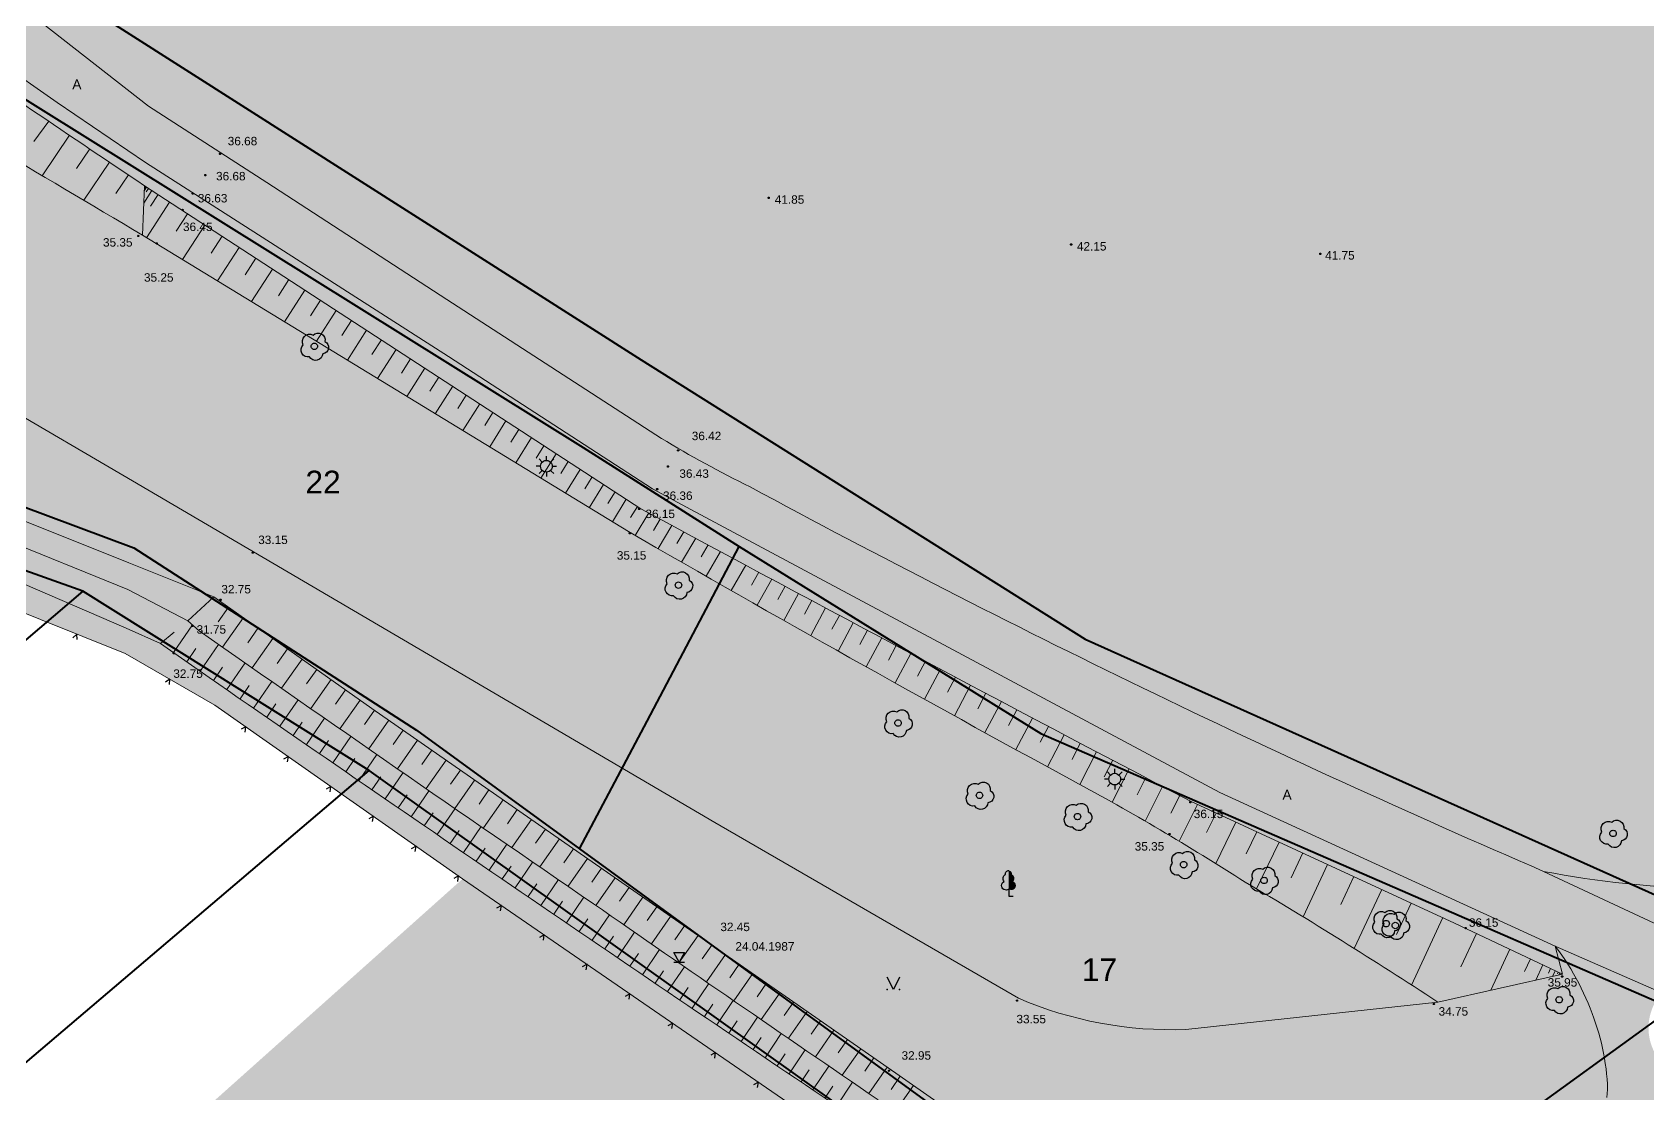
# Model space of a CAD drawing. Header units: metres. Extents: x 363857 to 365179, y 5807840 to 5809004.
# Drawn here: x 364814.9 to 364939.2, y 5808334.8 to 5808416.5 of the extents above; entities that cross this region are included whole.
import ezdxf

# ---------------------------------------------------------------- set-up
doc = ezdxf.new("R2010")
doc.units = ezdxf.units.M
doc.header["$LTSCALE"] = 0.5
doc.linetypes.add('LF11.26', pattern=[0])
doc.layers.get('0').update_dxf_attribs({"color": 1, "linetype": 'CONTINUOUS'})
for name, color, linetype in [('Flurstücksgrenze', 5, 'CONTINUOUS'), ('Stk.Befestigungsarten', 1, 'CONTINUOUS'), ('Stk.Beleuchtung', 1, 'CONTINUOUS'), ('Stk.Bäume', 1, 'CONTINUOUS'), ('Stk.Böschungen', 1, 'CONTINUOUS'), ('Stk.Einfriedungen', 1, 'CONTINUOUS'), ('Stk.Geländehöhen', 1, 'CONTINUOUS'), ('Stk.Gewässer', 1, 'CONTINUOUS'), ('Stk.Grünflächen', 1, 'CONTINUOUS'), ('Stk.Sumpfflächen', 1, 'CONTINUOUS'), ('Stk.Topografie allgemein', 1, 'CONTINUOUS'), ('Stk.Waldflächen', 1, 'CONTINUOUS')]:
    doc.layers.add(name, color=color, linetype=linetype)
doc.styles.add('TA  11.0401.0000', font='Arial.ttf')

# ---------------------------------------------------------------- blocks, each defined once
blk = doc.blocks.new('S11..378')
at = {"color": 0, "lineweight": -2}
blk.add_lwpolyline([(-0.025, 0.05), (0, 0), (0.025, 0.05)], dxfattribs=at)
blk = doc.blocks.new('Geländehöhe')
at = {"color": 0, "lineweight": -2}
for points in [[(0.0087, -0.005, -0.5773503), (-0.0087, -0.005, -0.5773503), (0, 0.01, -0.5773503)], [(0.0043, -0.0025, -0.5773503), (-0.0043, -0.0025, -0.5773503), (0, 0.005, -0.5773503)]]:
    blk.add_lwpolyline(points, format="xyb", close=True, dxfattribs=at)
blk = doc.blocks.new('S11..357')
at = {"color": 0, "lineweight": -2}
blk.add_lwpolyline([(-0.04, 0), (0, 0), (-0.04, 0.075), (0.04, 0.075), (0, 0), (0.04, 0)], dxfattribs=at)
blk = doc.blocks.new('S11..124')
at = {"color": 0, "lineweight": -2}
for points in [[(-0.1, 0), (-0.175, 0)], [(-0.075, 0.075), (-0.125, 0.125)], [(0, 0.1), (0, 0.175)], [(0.075, 0.075), (0.125, 0.125)], [(0.1, 0), (0.175, 0)], [(-0.075, -0.075), (-0.125, -0.125)], [(0, -0.1), (0, -0.175)], [(0.075, -0.075), (0.125, -0.125)]]:
    blk.add_lwpolyline(points, dxfattribs=at)
blk.add_lwpolyline([(0.0866, -0.05, -0.5773503), (-0.0866, -0.05, -0.5773503), (0, 0.1, -0.5773503)], format="xyb", close=True, dxfattribs=at)
blk = doc.blocks.new('S11..60')
at = {"color": 0, "lineweight": -2}
for points in [[(0.165, 0.075, -0.7675055), (0.13, -0.115, -0.7475991), (-0.075, -0.165, -0.7388858), (-0.175, 0.02, -0.7315501), (-0.02, 0.175, -0.7388858)], [(0.0433, -0.025, -0.5773503), (-0.0433, -0.025, -0.5773503), (0, 0.05, -0.5773503)]]:
    blk.add_lwpolyline(points, format="xyb", close=True, dxfattribs=at)
blk = doc.blocks.new('S11..150')
at = {"lineweight": -2}
blk.add_hatch(color=0, dxfattribs=at).paths.add_polyline_path([(0, 0.055), (0, 0.2), (0.0074, 0.199), (0.0142, 0.196), (0.0197, 0.191), (0.0236, 0.1846), (0.0254, 0.1774), (0.025, 0.17), (0.0326, 0.1648), (0.0386, 0.1578), (0.0426, 0.1495), (0.0442, 0.1404), (0.0435, 0.1312), (0.0403, 0.1225), (0.035, 0.115), (0.0434, 0.1099), (0.0501, 0.1026), (0.0545, 0.0938), (0.0562, 0.0841), (0.0552, 0.0743), (0.0515, 0.0652), (0.0454, 0.0575), (0.0373, 0.0517), (0.028, 0.0485), (0.0182, 0.048), (0.0086, 0.0502)], flags=0)
at = {"color": 0, "lineweight": -2}
blk.add_lwpolyline([(0, 0.055, -1.1324178), (-0.035, 0.115, -0.4985403), (-0.025, 0.17, -0.4807787), (0, 0.2)], format="xyb", dxfattribs=at)
blk.add_lwpolyline([(0, 0.055), (0, 0), (0.035, 0)], dxfattribs=at)
blk = doc.blocks.new('S11..146', base_point=(0, 0.25))
at = {"color": 0, "lineweight": -2}
blk.add_lwpolyline([(0.05, 0.35), (0, 0.25), (-0.05, 0.35)], dxfattribs=at)
for p in [(-0.05, 0.25), (0.05, 0.25)]:
    blk.add_point(p, dxfattribs=at)

msp = doc.modelspace()

# ---------------------------------------------------------------- hatches: boundary and pattern name
at = {"layer": 'Stk.Befestigungsarten', "lineweight": 18}
for points in [[(364865.5289, 5808379.7693), (364862.5947, 5808381.3535), (364846.8894, 5808391.5404), (364833.5565, 5808400.1016), (364823.5591, 5808406.4919), (364816.7596, 5808411.1088), (364804.9708, 5808419.3806, 0.0017968), (364788.4764, 5808432.3831), (364776.4814, 5808443.1777), (364780.8809, 5808445.1211), (364791.6963, 5808436.4919), (364804.4354, 5808426.1408), (364815.5788, 5808417.2292), (364823.8065, 5808410.8236), (364832.8914, 5808404.9468), (364846.7479, 5808395.9409), (364863.2677, 5808385.2468, 0.02190614), (364870.0932, 5808381.5097)], [(364906.2511, 5808357.9869), (364865.5289, 5808379.7693), (364870.0932, 5808381.5097, 0.02210595), (364931.1668, 5808351.907), (364939.6649, 5808347.9259, -0.0273779), (364947.1211, 5808343.8889, -0.03583838), (364956.8406, 5808336.9352, 0.19784697), (364960.152, 5808336.0283), (364954.4652, 5808330.6479, 0.11037098), (364954.9721, 5808331.8896, 0.13503472), (364954.19, 5808333.321), (364949.9691, 5808337.5568, 0.08206624), (364945.5314, 5808340.6439, -0.04116282), (364940.2672, 5808342.5505), (364932.0643, 5808346.1471)]]:
    msp.add_hatch(color=9, dxfattribs=at).paths.add_polyline_path(points, flags=0)
at = {"layer": 'Stk.Befestigungsarten', "lineweight": 18, "true_color": 0xe4d1d1}
for points in [[(364960.152, 5808336.0283, -0.19784697), (364956.8406, 5808336.9352, 0.03583838), (364947.1211, 5808343.8889, 0.0273779), (364939.6649, 5808347.9259), (364931.1668, 5808351.907, 0.04099913), (364943.0939, 5808350.5982, -0.07348162), (364956.734, 5808348.3928, -0.14598392), (364965.6292, 5808341.2753)], [(364942.3735, 5808318.4, 0.10575253), (364945.2493, 5808323.6309, 0.05653527), (364945.822, 5808326.7961, 0.40357879), (364943.5237, 5808328.8478, 0.15678129), (364937.9562, 5808326.5824), (364925.457, 5808316.3547), (364922.3763, 5808318.1677, -0.03745054), (364929.3793, 5808325.8939, -0.02500371), (364934.6649, 5808330.4334, 0.1123961), (364936.0923, 5808335.1211, 0.08447148), (364934.8933, 5808340.9705, 0.07417149), (364932.0643, 5808346.1471), (364940.2672, 5808342.5505, 0.25728247), (364939.39, 5808338.7495, 0.31121825), (364942.926, 5808335.828, 0.25668029), (364945.5542, 5808337.1928, 0.3071063), (364945.5314, 5808340.6439, -0.08206624), (364949.9691, 5808337.5568), (364954.19, 5808333.321, -0.13503472), (364954.9721, 5808331.8896, -0.11037098), (364954.4652, 5808330.6479)]]:
    msp.add_hatch(color=254, dxfattribs=at).paths.add_polyline_path(points, flags=0)
at = {"layer": 'Stk.Grünflächen', "lineweight": 18, "true_color": 0xe0ffd9}
for points in [[(364822.5641, 5808381.9794), (364867.3813, 5808355.6616), (364847.9733, 5808351.3338), (364828.9103, 5808364.7125), (364821.994, 5808368.6885), (364789.3963, 5808381.7624), (364760.7355, 5808388.1836), (364743.2106, 5808389.6985), (364744.1287, 5808395.6805), (364750.0937, 5808396.4049), (364789.9236, 5808400.7082, -0.20171767), (364790.8276, 5808400.5176)], [(364902.6518, 5808312.5304), (364902.5737, 5808312.6011), (364897.0993, 5808317.5567), (364847.9733, 5808351.3338), (364867.3813, 5808355.6616), (364890.7456, 5808342.1365, 0.11093796), (364903.6299, 5808339.7373), (364923.0226, 5808341.8467), (364932.6298, 5808343.9926), (364932.0643, 5808346.1471, -0.07417149), (364934.8933, 5808340.9705, -0.08447148), (364936.0923, 5808335.1211, -0.1123961), (364934.6649, 5808330.4334, 0.02500371), (364929.3793, 5808325.8939, 0.03745054), (364922.3763, 5808318.1677, 0.01560908), (364912.0024, 5808302.5644), (364910.2563, 5808304.9023), (364908.8533, 5808306.2222), (364905.3259, 5808309.7896), (364904.1469, 5808310.998), (364903.039, 5808312.1336)]]:
    msp.add_hatch(color=254, dxfattribs=at).paths.add_polyline_path(points, flags=0)
at = {"layer": 'Stk.Sumpfflächen', "lineweight": 18, "true_color": 0xf2f2cc}
msp.add_hatch(color=254, dxfattribs=at).paths.add_polyline_path([(364902.6518, 5808312.5304), (364903.039, 5808312.1336), (364873.2503, 5808288.3342), (364818.4522, 5808242.6245), (364820.5383, 5808240.1479), (364820.243, 5808239.606), (364807.2571, 5808230.5379), (364788.435, 5808257.492), (364771.111, 5808282.627), (364847.9733, 5808351.3338), (364897.0993, 5808317.5567), (364902.5737, 5808312.6011)], flags=0)
at = {"layer": 'Stk.Waldflächen', "lineweight": 18, "true_color": 0xb3ff7f}
h = msp.add_hatch(color=71, dxfattribs=at)
h.paths.add_polyline_path([(364870.0932, 5808381.5097, -0.02190614), (364863.2677, 5808385.2468), (364846.7479, 5808395.9409), (364832.8914, 5808404.9468), (364823.8065, 5808410.8236), (364815.5788, 5808417.2292), (364804.4354, 5808426.1408), (364791.6963, 5808436.4919), (364780.8809, 5808445.1211), (364934.3953, 5808570.256), (364943.3743, 5808564.7467), (364950.9246, 5808559.9842), (364959.0199, 5808555.48), (364964.7782, 5808552.3296), (364969.0388, 5808549.9501), (365000, 5808418.1624), (365000, 5808387.7443), (364991.3821, 5808379.2513), (364983.0707, 5808370.908), (364981.5918, 5808373.0307), (364983.075, 5808374.313), (364981.7393, 5808376.0054), (364977.4561, 5808373.0033), (364978.7223, 5808371.1826), (364980.7615, 5808372.4568), (364982.1713, 5808370.335), (364975.0756, 5808364.906, -0.1035849), (364965.2007, 5808359.4904), (364963.7928, 5808358.189, 0.413399), (364961.7825, 5808358.3305, 0.35205179), (364961.6384, 5808356.5484), (364960.4607, 5808356.4512, 0.36590352), (364958.6827, 5808356.3589, 0.39142245), (364958.5851, 5808354.4888), (364943.0939, 5808350.5982, -0.04099913), (364931.1668, 5808351.907, -0.02210595)], flags=0)
h.paths.add_polyline_path([(364971.8583, 5808366.4885, 0.40857518), (364971.5576, 5808364.7909, 0.44139177), (364973.3624, 5808364.5639, 0.40983541), (364973.37, 5808366.2917, 0.34684135)], flags=0)
for points in [[(364865.5289, 5808379.7693), (364867.3813, 5808355.6616), (364822.5641, 5808381.9794), (364790.8276, 5808400.5176, 0.20171767), (364789.9236, 5808400.7082), (364750.0937, 5808396.4049), (364749.6682, 5808412.1109), (364775.972, 5808437.5387, -0.11028458), (364778.4213, 5808438.3388), (364788.4764, 5808432.3831, -0.0017968), (364804.9708, 5808419.3806), (364816.7596, 5808411.1088), (364823.5591, 5808406.4919), (364833.5565, 5808400.1016), (364846.8894, 5808391.5404), (364862.5947, 5808381.3535)], [(364906.2511, 5808357.9869), (364932.0643, 5808346.1471), (364932.6298, 5808343.9926), (364923.0226, 5808341.8467), (364903.6299, 5808339.7373, -0.11093796), (364890.7456, 5808342.1365), (364867.3813, 5808355.6616), (364865.5289, 5808379.7693)]]:
    msp.add_hatch(color=71, dxfattribs=at).paths.add_polyline_path(points, flags=0)

# ---------------------------------------------------------------- linework, layer by layer
at = {"layer": 'Flurstücksgrenze', "color": 7, "linetype": 'Continuous', "lineweight": 40}
for p, q in [((364800.773, 5808430.143), (364861.716, 5808391.29)), ((364794.844, 5808423.492), (364857.243, 5808384.53)), ((364861.716, 5808391.29), (364895.879, 5808369.78)), ((364857.243, 5808384.53), (364869.247, 5808376.91)), ((364862.166, 5808363.474), (364869.247, 5808376.91)), ((364869.247, 5808376.91), (364892.465, 5808362.523)), ((364818.746, 5808373.474), (364736, 5808303.039)), ((364895.879, 5808369.78), (364948.078, 5808346.368)), ((364856.954, 5808353.644), (364862.166, 5808363.474)), ((364892.465, 5808362.523), (364941.064, 5808341.375)), ((364760.707, 5808291.564), (364840.772, 5808359.664)), ((364941.064, 5808341.375), (364908.865, 5808318.095))]:
    msp.add_line(p, q, dxfattribs=at)
msp.add_lwpolyline([(364685.105, 5808407.271), (364704.936, 5808405.519), (364737.771, 5808399.071), (364792.025, 5808388.263), (364822.665, 5808376.81), (364844.425, 5808362.771), (364856.954, 5808353.644), (364885.856, 5808332.589), (364908.865, 5808318.095), (364905.484, 5808315.739), (364882.622, 5808329.838), (364840.772, 5808359.664), (364818.746, 5808373.474), (364791.011, 5808383.364), (364739.754, 5808393.978), (364720.49, 5808397.967), (364704.044, 5808401.372), (364685.567, 5808403.888)], dxfattribs=at)
at = {"layer": 'Stk.Böschungen', "color": 7, "linetype": 'Continuous', "lineweight": 9}
for p, q in [((364816.1141, 5808409.6622), (364814.9669, 5808408.0992)), ((364817.7208, 5808408.5767), (364815.6264, 5808405.4658)), ((364819.2754, 5808407.5282), (364818.2589, 5808406.0183)), ((364820.7861, 5808406.513), (364818.8097, 5808403.5773)), ((364822.2548, 5808405.526), (364821.2941, 5808404.099)), ((364823.6556, 5808404.5882), (364823.472, 5808404.305)), ((364823.5718, 5808404.6427), (364823.5259, 5808404.5719)), ((364823.797, 5808404.4961), (364823.6278, 5808404.235)), ((364824.0578, 5808404.3263), (364823.4336, 5808403.3636)), ((364825.425, 5808403.4362), (364823.649, 5808400.697)), ((364824.5386, 5808404.0133), (364823.9631, 5808403.1258)), ((364826.7929, 5808402.5456), (364825.918, 5808401.1961)), ((364828.1408, 5808401.6681), (364826.4165, 5808399.0086)), ((364829.469, 5808400.8034), (364828.6194, 5808399.4931)), ((364830.7776, 5808399.9514), (364829.1035, 5808397.3693)), ((364832.0671, 5808399.1119), (364831.2423, 5808397.8398)), ((364833.3376, 5808398.2847), (364831.7122, 5808395.7778)), ((364834.5896, 5808397.4696), (364833.7942, 5808396.2313)), ((364835.8231, 5808396.6665), (364834.2555, 5808394.2262)), ((364837.0384, 5808395.8753), (364836.2661, 5808394.673)), ((364838.236, 5808395.0956), (364836.714, 5808392.7263)), ((364839.416, 5808394.3274), (364838.6661, 5808393.1601)), ((364840.5786, 5808393.5704), (364839.101, 5808391.2701)), ((364841.7243, 5808392.8246), (364840.9963, 5808391.6913)), ((364842.8535, 5808392.0894), (364841.43, 5808389.8493)), ((364843.9657, 5808391.3653), (364843.2644, 5808390.2616)), ((364845.0616, 5808390.6518), (364843.6796, 5808388.4769)), ((364846.1414, 5808389.9488), (364845.4605, 5808388.8773)), ((364847.2054, 5808389.2561), (364845.8636, 5808387.1444)), ((364848.2538, 5808388.5735), (364847.5927, 5808387.5332)), ((364849.2868, 5808387.901), (364847.9841, 5808385.8508)), ((364850.3056, 5808387.2376), (364849.6698, 5808386.224)), ((364851.3086, 5808386.5847), (364850.0556, 5808384.587)), ((364852.2968, 5808385.9413), (364851.6795, 5808384.9571)), ((364853.2706, 5808385.3073), (364852.054, 5808383.3679)), ((364854.23, 5808384.6827), (364853.6307, 5808383.7272)), ((364855.1754, 5808384.0672), (364853.9943, 5808382.1842)), ((364856.1069, 5808383.4607), (364855.525, 5808382.533)), ((364857.0268, 5808382.8618), (364855.8935, 5808381.0255)), ((364857.9313, 5808382.273), (364857.3729, 5808381.3683)), ((364858.8225, 5808381.6928), (364857.7221, 5808379.9099)), ((364859.7006, 5808381.121), (364859.1585, 5808380.2427)), ((364860.5659, 5808380.5577), (364859.4976, 5808378.8268)), ((364861.4184, 5808380.0026), (364860.8921, 5808379.1499)), ((364862.2923, 5808379.5027), (364861.2495, 5808377.7768)), ((364863.1816, 5808379.0249), (364862.6529, 5808378.1499)), ((364864.0833, 5808378.5405), (364863.0111, 5808376.7659)), ((364864.9977, 5808378.0492), (364864.4541, 5808377.1495)), ((364865.9249, 5808377.5511), (364864.8224, 5808375.7265)), ((364866.8672, 5808377.0449), (364866.3206, 5808376.1126)), ((364867.8198, 5808376.5331), (364866.7114, 5808374.6425)), ((364868.7858, 5808376.0141), (364868.2238, 5808375.0556)), ((364869.7652, 5808375.4879), (364868.6256, 5808373.544)), ((364870.7589, 5808374.9541), (364870.202, 5808373.9565)), ((364871.7655, 5808374.4133), (364870.6388, 5808372.3949)), ((364872.7839, 5808373.8662), (364872.2342, 5808372.8356)), ((364873.8128, 5808373.3134), (364872.7022, 5808371.2309)), ((364828.8365, 5808373.0468), (364826.8367, 5808371.1876)), ((364829.954, 5808372.257), (364829.1498, 5808371.1135)), ((364874.8524, 5808372.7549), (364874.2913, 5808371.7029)), ((364875.9026, 5808372.1906), (364874.769, 5808370.065)), ((364825.71, 5808368.7576), (364827.1795, 5808370.8818)), ((364831.0956, 5808371.4501), (364829.4932, 5808369.1715)), ((364876.9638, 5808371.6206), (364876.3911, 5808370.5468)), ((364878.037, 5808371.047), (364876.8786, 5808368.8749)), ((364824.7111, 5808369.4552), (364825.7739, 5808370.3214)), ((364832.233, 5808370.6462), (364831.4348, 5808369.5111)), ((364833.3662, 5808369.8453), (364831.7756, 5808367.5835)), ((364879.124, 5808370.4695), (364878.5375, 5808369.3698)), ((364880.2247, 5808369.8848), (364879.0368, 5808367.6575)), ((364826.7359, 5808368.0411), (364827.4478, 5808369.0702)), ((364827.7627, 5808367.3239), (364829.1879, 5808369.3839)), ((364834.4953, 5808369.0473), (364833.7029, 5808367.9205)), ((364881.3393, 5808369.2927), (364880.7395, 5808368.1679)), ((364882.465, 5808368.6946), (364881.2546, 5808366.425)), ((364828.7908, 5808366.6088), (364829.5034, 5808367.6387)), ((364829.8197, 5808365.8993), (364831.2418, 5808367.9549)), ((364835.6202, 5808368.2522), (364834.0412, 5808366.0071)), ((364836.7409, 5808367.4601), (364835.9543, 5808366.3417)), ((364883.6009, 5808368.0913), (364882.9902, 5808366.9463)), ((364884.7468, 5808367.4825), (364883.5146, 5808365.172)), ((364830.8464, 5808365.1913), (364831.556, 5808366.2169)), ((364831.871, 5808364.4847), (364833.2871, 5808366.5317)), ((364837.8575, 5808366.6709), (364836.2902, 5808364.4423)), ((364838.97, 5808365.8846), (364838.1892, 5808364.7744)), ((364885.9031, 5808366.8682), (364885.2814, 5808365.7026)), ((364887.0697, 5808366.2485), (364885.8233, 5808363.8919)), ((364832.8934, 5808363.7797), (364833.6, 5808364.801)), ((364833.9137, 5808363.0761), (364835.324, 5808365.1146)), ((364840.0784, 5808365.1013), (364838.5226, 5808362.889)), ((364888.2468, 5808365.6231), (364887.6181, 5808364.4343)), ((364889.4345, 5808364.9922), (364888.1657, 5808362.5932)), ((364834.9319, 5808362.3739), (364835.6323, 5808363.3933)), ((364835.948, 5808361.6732), (364837.3459, 5808363.7077)), ((364841.1836, 5808364.3221), (364840.4081, 5808363.2194)), ((364842.2899, 5808363.5515), (364840.7455, 5808361.3423)), ((364890.6328, 5808364.3556), (364889.9938, 5808363.1474)), ((364891.8398, 5808363.7144), (364890.5543, 5808361.2838)), ((364837.9738, 5808360.2762), (364839.3658, 5808362.3023)), ((364843.3958, 5808362.7812), (364842.6238, 5808361.6769)), ((364893.0539, 5808363.0694), (364892.4074, 5808361.847)), ((364894.2766, 5808362.4233), (364892.9745, 5808359.9614)), ((364836.9619, 5808360.974), (364837.6594, 5808361.9891)), ((364839.9911, 5808358.8851), (364841.3774, 5808360.9027)), ((364844.5015, 5808362.0111), (364842.9582, 5808359.8036)), ((364845.6066, 5808361.2414), (364844.8369, 5808360.1404)), ((364895.5087, 5808361.7736), (364894.8709, 5808360.5237)), ((364896.7501, 5808361.1191), (364895.4651, 5808358.6005)), ((364838.9835, 5808359.5799), (364839.6781, 5808360.5908)), ((364846.7089, 5808360.4736), (364845.1735, 5808358.2774)), ((364847.8083, 5808359.7078), (364847.0426, 5808358.6125)), ((364898.0008, 5808360.4597), (364897.3535, 5808359.191)), ((364899.2611, 5808359.7962), (364897.9502, 5808357.227)), ((364840.9966, 5808358.1917), (364841.6883, 5808359.1984)), ((364842.0013, 5808357.4988), (364843.3835, 5808359.5105)), ((364848.905, 5808358.944), (364847.3774, 5808356.7589)), ((364900.539, 5808359.125), (364899.8857, 5808357.8121)), ((364901.8375, 5808358.4429), (364900.5098, 5808355.7744)), ((364843.0062, 5808356.8059), (364843.6974, 5808357.8119)), ((364844.0113, 5808356.1127), (364845.3941, 5808358.1253)), ((364849.9988, 5808358.1821), (364849.237, 5808357.0924)), ((364851.0899, 5808357.4222), (364849.5701, 5808355.2483)), ((364903.1571, 5808357.7498), (364902.4762, 5808356.3812)), ((364845.0171, 5808355.4227), (364845.7078, 5808356.428)), ((364846.0223, 5808354.7361), (364847.401, 5808356.7427)), ((364852.1782, 5808356.6642), (364851.4202, 5808355.58)), ((364853.2636, 5808355.9081), (364851.7517, 5808353.7453)), ((364904.523, 5808357.0634), (364903.1134, 5808354.2305)), ((364905.9612, 5808356.3994), (364905.2304, 5808354.8951)), ((364847.0255, 5808354.0508), (364847.7135, 5808355.0521)), ((364848.0267, 5808353.3668), (364849.3928, 5808355.3704)), ((364854.3464, 5808355.154), (364853.5923, 5808354.0754)), ((364907.48, 5808355.6983), (364905.9287, 5808352.5049)), ((364909.0919, 5808354.9541), (364908.2676, 5808353.2571)), ((364849.026, 5808352.6842), (364849.7077, 5808353.684)), ((364850.0232, 5808352.0029), (364851.3839, 5808353.9987)), ((364855.4263, 5808354.4018), (364853.922, 5808352.25)), ((364856.5035, 5808353.6515), (364855.7548, 5808352.5773)), ((364910.8051, 5808354.1632), (364909.0567, 5808350.5638)), ((364851.0185, 5808351.323), (364851.6975, 5808352.3189)), ((364852.0118, 5808350.6445), (364853.3671, 5808352.6323)), ((364857.5779, 5808352.9032), (364856.0844, 5808350.7603)), ((364858.6496, 5808352.1567), (364857.9047, 5808351.088)), ((364912.6221, 5808353.3244), (364911.7231, 5808351.4143)), ((364914.5387, 5808352.4395), (364912.6636, 5808348.4015)), ((364853.0032, 5808349.9672), (364853.6795, 5808350.9592)), ((364853.9926, 5808349.2914), (364855.3425, 5808351.2714)), ((364859.7185, 5808351.4122), (364858.2323, 5808349.2798)), ((364916.5598, 5808351.5064), (364915.5649, 5808349.3639)), ((364855.9655, 5808347.9436), (364857.3101, 5808349.9158)), ((364860.7849, 5808350.6694), (364860.0428, 5808349.6046)), ((364861.85, 5808349.9276), (364860.3677, 5808347.8008)), ((364918.7046, 5808350.5163), (364916.5927, 5808345.9685)), ((364854.98, 5808348.6168), (364855.6536, 5808349.6049)), ((364857.9288, 5808346.6025), (364859.266, 5808348.5638)), ((364862.9136, 5808349.1868), (364862.1734, 5808348.1248)), ((364863.9758, 5808348.447), (364862.4974, 5808346.3258)), ((364920.9808, 5808349.4654), (364919.8544, 5808347.0397)), ((364856.9487, 5808347.272), (364857.6195, 5808348.2558)), ((364859.8795, 5808345.2699), (364861.2082, 5808347.2187)), ((364865.0365, 5808347.7081), (364864.2984, 5808346.649)), ((364923.4091, 5808348.3444), (364921.0014, 5808343.1596)), ((364858.9057, 5808345.9351), (364859.5722, 5808346.9126)), ((364866.0959, 5808346.9703), (364864.6227, 5808344.8566)), ((364867.1529, 5808346.234), (364866.418, 5808345.1794)), ((364925.9969, 5808347.1305), (364924.7842, 5808344.5499)), ((364860.8505, 5808344.6087), (364861.5122, 5808345.5793)), ((364861.8181, 5808343.9539), (364863.1345, 5808345.8846)), ((364868.2077, 5808345.4993), (364866.7409, 5808343.3948)), ((364869.2602, 5808344.7663), (364868.5284, 5808343.7163)), ((364928.5744, 5808345.9111), (364927.0915, 5808342.7555)), ((364930.1503, 5808345.1656), (364929.697, 5808344.2009)), ((364931.1138, 5808344.7098), (364930.5595, 5808343.5302)), ((364862.7811, 5808343.3024), (364863.436, 5808344.263)), ((364863.7396, 5808342.6537), (364865.0435, 5808344.5662)), ((364870.3104, 5808344.0348), (364868.85, 5808341.9393)), ((364931.7029, 5808344.4311), (364931.5335, 5808344.0705)), ((364932.0631, 5808344.2607), (364931.8559, 5808343.8197)), ((364932.2833, 5808344.1565), (364932.22, 5808344.0217)), ((364932.418, 5808344.0928), (364932.3405, 5808343.928)), ((364932.5084, 5808344.0501), (364932.4862, 5808344.0028)), ((364864.6939, 5808342.008), (364865.3362, 5808342.9645)), ((364865.6437, 5808341.3652), (364866.9225, 5808343.2695)), ((364871.3584, 5808343.3048), (364870.6302, 5808342.2601)), ((364872.4033, 5808342.577), (364870.9514, 5808340.4938)), ((364866.5893, 5808340.7254), (364867.2257, 5808341.6732)), ((364867.5305, 5808340.0885), (364868.7976, 5808341.9754)), ((364873.4451, 5808341.8514), (364872.7213, 5808340.8129)), ((364874.4838, 5808341.1279), (364873.0406, 5808339.0572)), ((364868.468, 5808339.4541), (364869.0991, 5808340.3939)), ((364869.402, 5808338.8221), (364870.6595, 5808340.6946)), ((364875.5194, 5808340.4066), (364874.7999, 5808339.3744)), ((364870.3326, 5808338.1924), (364870.959, 5808339.1252)), ((364871.2599, 5808337.5649), (364872.4973, 5808339.4308)), ((364876.5519, 5808339.6875), (364875.118, 5808337.6302)), ((364877.5807, 5808338.9709), (364876.8666, 5808337.9461)), ((364872.1836, 5808336.9398), (364872.8, 5808337.8693)), ((364873.1039, 5808336.3171), (364874.332, 5808338.1691)), ((364878.6057, 5808338.257), (364877.1828, 5808336.2154)), ((364879.6267, 5808337.5458), (364878.9179, 5808336.5289)), ((364874.0214, 5808335.6963), (364874.6336, 5808336.6195)), ((364874.9362, 5808335.0772), (364876.157, 5808336.9182)), ((364880.6438, 5808336.8374), (364879.2317, 5808334.8114)), ((364881.657, 5808336.1316), (364880.9551, 5808335.1246)), ((364875.8483, 5808334.46), (364876.4569, 5808335.3778)), ((364876.7582, 5808333.8479), (364877.9703, 5808335.6757)), ((364882.6638, 5808335.4295), (364881.2758, 5808333.4379))]:
    msp.add_line(p, q, dxfattribs=at)
at = {"layer": 'Stk.Böschungen', "color": 7, "linetype": 'Continuous', "lineweight": 18}
for p, q in [((364822.2906, 5808375.6553), (364786.6239, 5808389.958)), ((364785.8936, 5808388.3399), (364822.1947, 5808373.6124)), ((364822.0665, 5808370.6356), (364785.3997, 5808386.5121)), ((364822.2906, 5808375.6553), (364828.8365, 5808373.0468)), ((364822.1947, 5808373.6124), (364826.8367, 5808371.1876)), ((364828.8365, 5808373.0468), (364840.9949, 5808364.4535)), ((364827.6912, 5808370.4253), (364826.8367, 5808371.1876)), ((364824.7111, 5808369.4552), (364822.0665, 5808370.6356)), ((364828.4611, 5808366.8362), (364824.7111, 5808369.4552)), ((364840.9949, 5808364.4535), (364881.578, 5808336.1867)), ((364932.6298, 5808343.9926), (364923.0226, 5808341.8467)), ((364881.578, 5808336.1867), (364911.1691, 5808315.5518))]:
    msp.add_line(p, q, dxfattribs=at)
for points in [[(364923.0226, 5808341.8467, 0.01209916), (364908.2003, 5808351.0772, 0.01938281), (364894.9586, 5808358.8771, -0.00675093), (364860.7295, 5808378.0752), (364823.3327, 5808400.8899), (364823.488, 5808404.6973)], [(364823.488, 5808404.6973), (364861.6864, 5808379.8282, 0.00311189), (364904.0341, 5808357.2891), (364924.3182, 5808347.9247), (364932.6298, 5808343.9926)]]:
    msp.add_lwpolyline(points, format="xyb", dxfattribs=at)
for centre, radius, start, end in [((362028.8064, 5803704.4753), 5464.9508, 59.2459157, 59.5376457), ((366100.5678, 5810310.1635), 2293.847, 235.8878359, 236.1692519), ((367117.8126, 5811645.6948), 3996.5043, 235.0381317, 235.5673997), ((367341.4115, 5811993.7683), 4412.432, 235.2835209, 236.0408599), ((367136.2418, 5811632.9847), 3996.5043, 235.2464473, 235.6278173)]:
    msp.add_arc(centre, radius, start, end, dxfattribs=at)
at = {"layer": 'Stk.Einfriedungen', "color": 7, "linetype": 'LF11.26', "lineweight": 18}
for p, q in [((364821.994, 5808368.6885), (364789.3963, 5808381.7624)), ((364828.9103, 5808364.7125), (364821.994, 5808368.6885)), ((364847.9733, 5808351.3338), (364828.9103, 5808364.7125)), ((364897.0993, 5808317.5567), (364847.9733, 5808351.3338))]:
    msp.add_line(p, q, dxfattribs=at)
at = {"layer": 'Stk.Topografie allgemein', "color": 7, "linetype": 'Continuous', "lineweight": 9}
for p, q in [((364804.9708, 5808419.3806), (364816.7596, 5808411.1088)), ((364815.5788, 5808417.2292), (364823.8065, 5808410.8236)), ((364816.7596, 5808411.1088), (364823.5591, 5808406.4919)), ((364832.8914, 5808404.9468), (364823.8065, 5808410.8236)), ((364833.5565, 5808400.1016), (364823.5591, 5808406.4919)), ((364846.7479, 5808395.9409), (364832.8914, 5808404.9468)), ((364790.8276, 5808400.5176), (364822.5641, 5808381.9794)), ((364846.8894, 5808391.5404), (364833.5565, 5808400.1016)), ((364863.2677, 5808385.2468), (364846.7479, 5808395.9409)), ((364862.5947, 5808381.3535), (364846.8894, 5808391.5404)), ((364822.5641, 5808381.9794), (364867.3813, 5808355.6616)), ((364865.5289, 5808379.7693), (364862.5947, 5808381.3535)), ((364906.2511, 5808357.9869), (364865.5289, 5808379.7693)), ((364932.0643, 5808346.1471, 36.179), (364906.2511, 5808357.9869)), ((364867.3813, 5808355.6616), (364890.7456, 5808342.1365)), ((364932.6298, 5808343.9926), (364932.0643, 5808346.1471, 36.179)), ((364923.0226, 5808341.8467), (364932.6298, 5808343.9926)), ((364903.6299, 5808339.7373), (364923.0226, 5808341.8467))]:
    msp.add_line(p, q, dxfattribs=at)
for points in [[(364939.6649, 5808347.9259, 36.127), (364931.1668, 5808351.907, 36.355), (364931.9538, 5808351.7591, 36.3484), (364932.7424, 5808351.6198, 36.3418), (364933.5325, 5808351.4891, 36.3352), (364934.3239, 5808351.367, 36.3286), (364935.1167, 5808351.2536, 36.322), (364935.9106, 5808351.1489, 36.3154), (364936.7056, 5808351.0529, 36.3088), (364937.5017, 5808350.9655, 36.3022), (364938.2986, 5808350.8869, 36.2956), (364939.0963, 5808350.8169, 36.289), (364939.8948, 5808350.7557, 36.2824)], [(364936.0308, 5808334.5066, 35.6162), (364936.0659, 5808334.8134, 35.6241), (364936.0923, 5808335.1211, 35.632), (364936.0744, 5808335.5206, 35.6492), (364936.0474, 5808335.9197, 35.6664), (364936.0116, 5808336.318, 35.6836), (364935.9668, 5808336.7155, 35.7008), (364935.913, 5808337.1118, 35.718), (364935.8504, 5808337.5068, 35.7352), (364935.7789, 5808337.9003, 35.7524), (364935.6986, 5808338.2921, 35.7696), (364935.6095, 5808338.682, 35.7868), (364935.5117, 5808339.0698, 35.804), (364935.4051, 5808339.4553, 35.8212), (364935.29, 5808339.8383, 35.8384), (364935.1662, 5808340.2187, 35.8556), (364935.034, 5808340.5961, 35.8728), (364934.8933, 5808340.9705, 35.89), (364934.7433, 5808341.3659, 35.9106), (364934.5849, 5808341.758, 35.9313), (364934.4183, 5808342.1467, 35.9519), (364934.2435, 5808342.5318, 35.9726), (364934.0606, 5808342.9131, 35.9932), (364933.8696, 5808343.2905, 36.0139), (364933.6708, 5808343.6637, 36.0345), (364933.4641, 5808344.0327, 36.0551), (364933.2496, 5808344.3971, 36.0758), (364933.0274, 5808344.757, 36.0964), (364932.7977, 5808345.1121, 36.1171), (364932.5606, 5808345.4622, 36.1377), (364932.3161, 5808345.8073, 36.1584), (364932.0643, 5808346.1471, 36.179), (364940.2672, 5808342.5505, 36.051)]]:
    msp.add_polyline3d(points, dxfattribs=at)
for centre, radius, start, end in [((364909.309, 5808461.2357), 88.8488, 238.788541, 243.808257), ((365235.2484, 5809057.0627), 767.9259, 241.6075409, 246.6730269), ((364902.5278, 5808369.6145), 29.8975, 246.790915, 272.112483)]:
    msp.add_arc(centre, radius, start, end, dxfattribs=at)

# ---------------------------------------------------------------- block references
at = {"layer": 'Stk.Beleuchtung', "color": 7, "xscale": 4.5, "yscale": 4.5}
for p in [(364854.4162, 5808383.0966), (364898.1542, 5808359.0088)]:
    msp.add_blockref('S11..124', p, dxfattribs=at)
at = {"layer": 'Stk.Bäume', "color": 7, "xscale": 4.95, "yscale": 4.95}
for p in [(364836.5593, 5808392.3358), (364864.5822, 5808373.9447), (364881.4859, 5808363.332), (364887.7524, 5808357.7602), (364895.2954, 5808356.1288), (364936.5104, 5808354.8291, 36.866), (364903.4668, 5808352.4299), (364909.6514, 5808351.2097), (364919.0445, 5808347.8876), (364919.7499, 5808347.7428), (364932.3624, 5808342.0232, 36.114)]:
    msp.add_blockref('S11..60', p, dxfattribs=at)
at = {"layer": 'Stk.Einfriedungen', "color": 7, "xscale": 7.5, "yscale": 7.5}
for p, rotation in [((364818.2815, 5808370.1775), 158.146), ((364825.4425, 5808366.7061), 150.107), ((364831.2877, 5808363.044), 144.938), ((364834.5619, 5808360.7461), 144.938), ((364837.836, 5808358.4483), 144.938), ((364841.1101, 5808356.1505), 144.938), ((364844.3843, 5808353.8526), 144.938), ((364847.6584, 5808351.5548), 144.938), ((364850.9543, 5808349.2842), 145.489), ((364854.2503, 5808347.018), 145.489), ((364857.5464, 5808344.7517), 145.489), ((364860.8425, 5808342.4855), 145.489), ((364864.1386, 5808340.2192), 145.489), ((364867.4346, 5808337.953), 145.489), ((364870.7307, 5808335.6867), 145.489)]:
    msp.add_blockref('S11..378', p, dxfattribs=dict(at, rotation=rotation))
at = {"layer": 'Stk.Geländehöhen', "color": 7, "xscale": 5, "yscale": 5}
for p in [(364829.3048, 5808407.1572, 36.676), (364828.1695, 5808405.5146, 36.676), (364827.2002, 5808404.0943, 36.626), (364871.5303, 5808403.7668, 41.846), (364826.4188, 5808402.8317, 36.446), (364823.013, 5808400.8315, 35.346), (364824.4265, 5808400.2553, 35.246), (364894.8001, 5808400.169, 42.146), (364913.9748, 5808399.4506, 41.746), (364864.5567, 5808384.323, 36.416), (364863.7709, 5808383.0804, 36.426), (364862.9386, 5808381.3361, 36.356), (364861.5601, 5808379.8198, 36.146), (364860.8375, 5808377.9491, 35.146), (364831.8193, 5808376.4448, 33.146), (364829.3347, 5808372.8135, 32.746), (364827.1764, 5808370.811, 31.746), (364825.7468, 5808368.7012, 32.746), (364903.9706, 5808357.2336, 36.146), (364902.369, 5808354.7838, 35.346), (364925.1601, 5808347.5445, 36.146), (364932.5888, 5808343.8178, 35.946), (364890.6406, 5808341.9582, 33.546), (364922.7103, 5808341.6975, 34.746), (364880.7837, 5808336.5613, 32.946)]:
    msp.add_blockref('Geländehöhe', p, dxfattribs=at)
at = {"layer": 'Stk.Gewässer', "color": 7, "xscale": 10, "yscale": 10}
msp.add_blockref('S11..357', (364864.6371, 5808344.9167, 32.446), dxfattribs=at)
at = {"layer": 'Stk.Grünflächen', "color": 7, "xscale": 9.53, "yscale": 9.53}
msp.add_blockref('S11..146', (364881.1238, 5808342.8116), dxfattribs=at)
at = {"layer": 'Stk.Waldflächen', "color": 7, "xscale": 9.85, "yscale": 9.85}
msp.add_blockref('S11..150', (364890, 5808350), dxfattribs=at)

# ---------------------------------------------------------------- texts
at = {"layer": 'Flurstücksgrenze', "color": 7, "lineweight": 35, "char_height": 1.75, "attachment_point": 7, "line_spacing_factor": 0.84, "style": 'TA  11.0401.0000'}
for s, insert in [('22', (364835.8725, 5808381.009)), ('17', (364895.6205, 5808343.461))]:
    msp.add_mtext(s, dxfattribs=dict(at, insert=insert))
at = {"layer": 'Stk.Befestigungsarten', "color": 7, "lineweight": 18, "char_height": 0.75, "attachment_point": 7, "line_spacing_factor": 0.84, "style": 'TA  11.0401.0000'}
for insert in [(364817.9349, 5808412.1309), (364911.0706, 5808357.4401)]:
    msp.add_mtext('A', dxfattribs=dict(at, insert=insert))
at = {"layer": 'Stk.Geländehöhen', "color": 7, "lineweight": 18, "char_height": 0.65, "attachment_point": 7, "line_spacing_factor": 0.84, "style": 'TA  11.0401.0000'}
for s, insert in [('36.68', (364829.895, 5808407.8)), ('36.68', (364828.995, 5808405.1)), ('36.63', (364827.595, 5808403.4)), ('41.85', (364871.995, 5808403.3)), ('35.35', (364820.295, 5808400)), ('36.45', (364826.45, 5808401.2)), ('42.15', (364895.25, 5808399.7)), ('41.75', (364914.35, 5808399)), ('35.25', (364823.45, 5808397.3)), ('36.42', (364865.605, 5808385.1)), ('36.43', (364864.65, 5808382.2)), ('36.36', (364863.395, 5808380.5)), ('36.15', (364862.04, 5808379.1)), ('33.15', (364832.24, 5808377.1)), ('35.15', (364859.84, 5808375.9)), ('32.75', (364829.405, 5808373.3)), ('31.75', (364827.495, 5808370.2)), ('32.75', (364825.705, 5808366.8)), ('36.15', (364904.24, 5808356)), ('35.35', (364899.695, 5808353.5)), ('32.45', (364867.805, 5808347.3)), ('36.15', (364925.4132, 5808347.6333)), ('35.95', (364931.4799, 5808343.0258)), ('34.75', (364923.0822, 5808340.7925)), ('33.55', (364890.595, 5808340.2)), ('32.95', (364881.75, 5808337.4))]:
    msp.add_mtext(s, dxfattribs=dict(at, insert=insert))
at = {"layer": 'Stk.Topografie allgemein', "color": 7, "lineweight": 18, "insert": (364868.965, 5808345.8), "char_height": 0.65, "attachment_point": 7, "line_spacing_factor": 0.84, "style": 'TA  11.0401.0000'}
msp.add_mtext('24.04.1987', dxfattribs=at)

doc.saveas('drawing.dxf')
